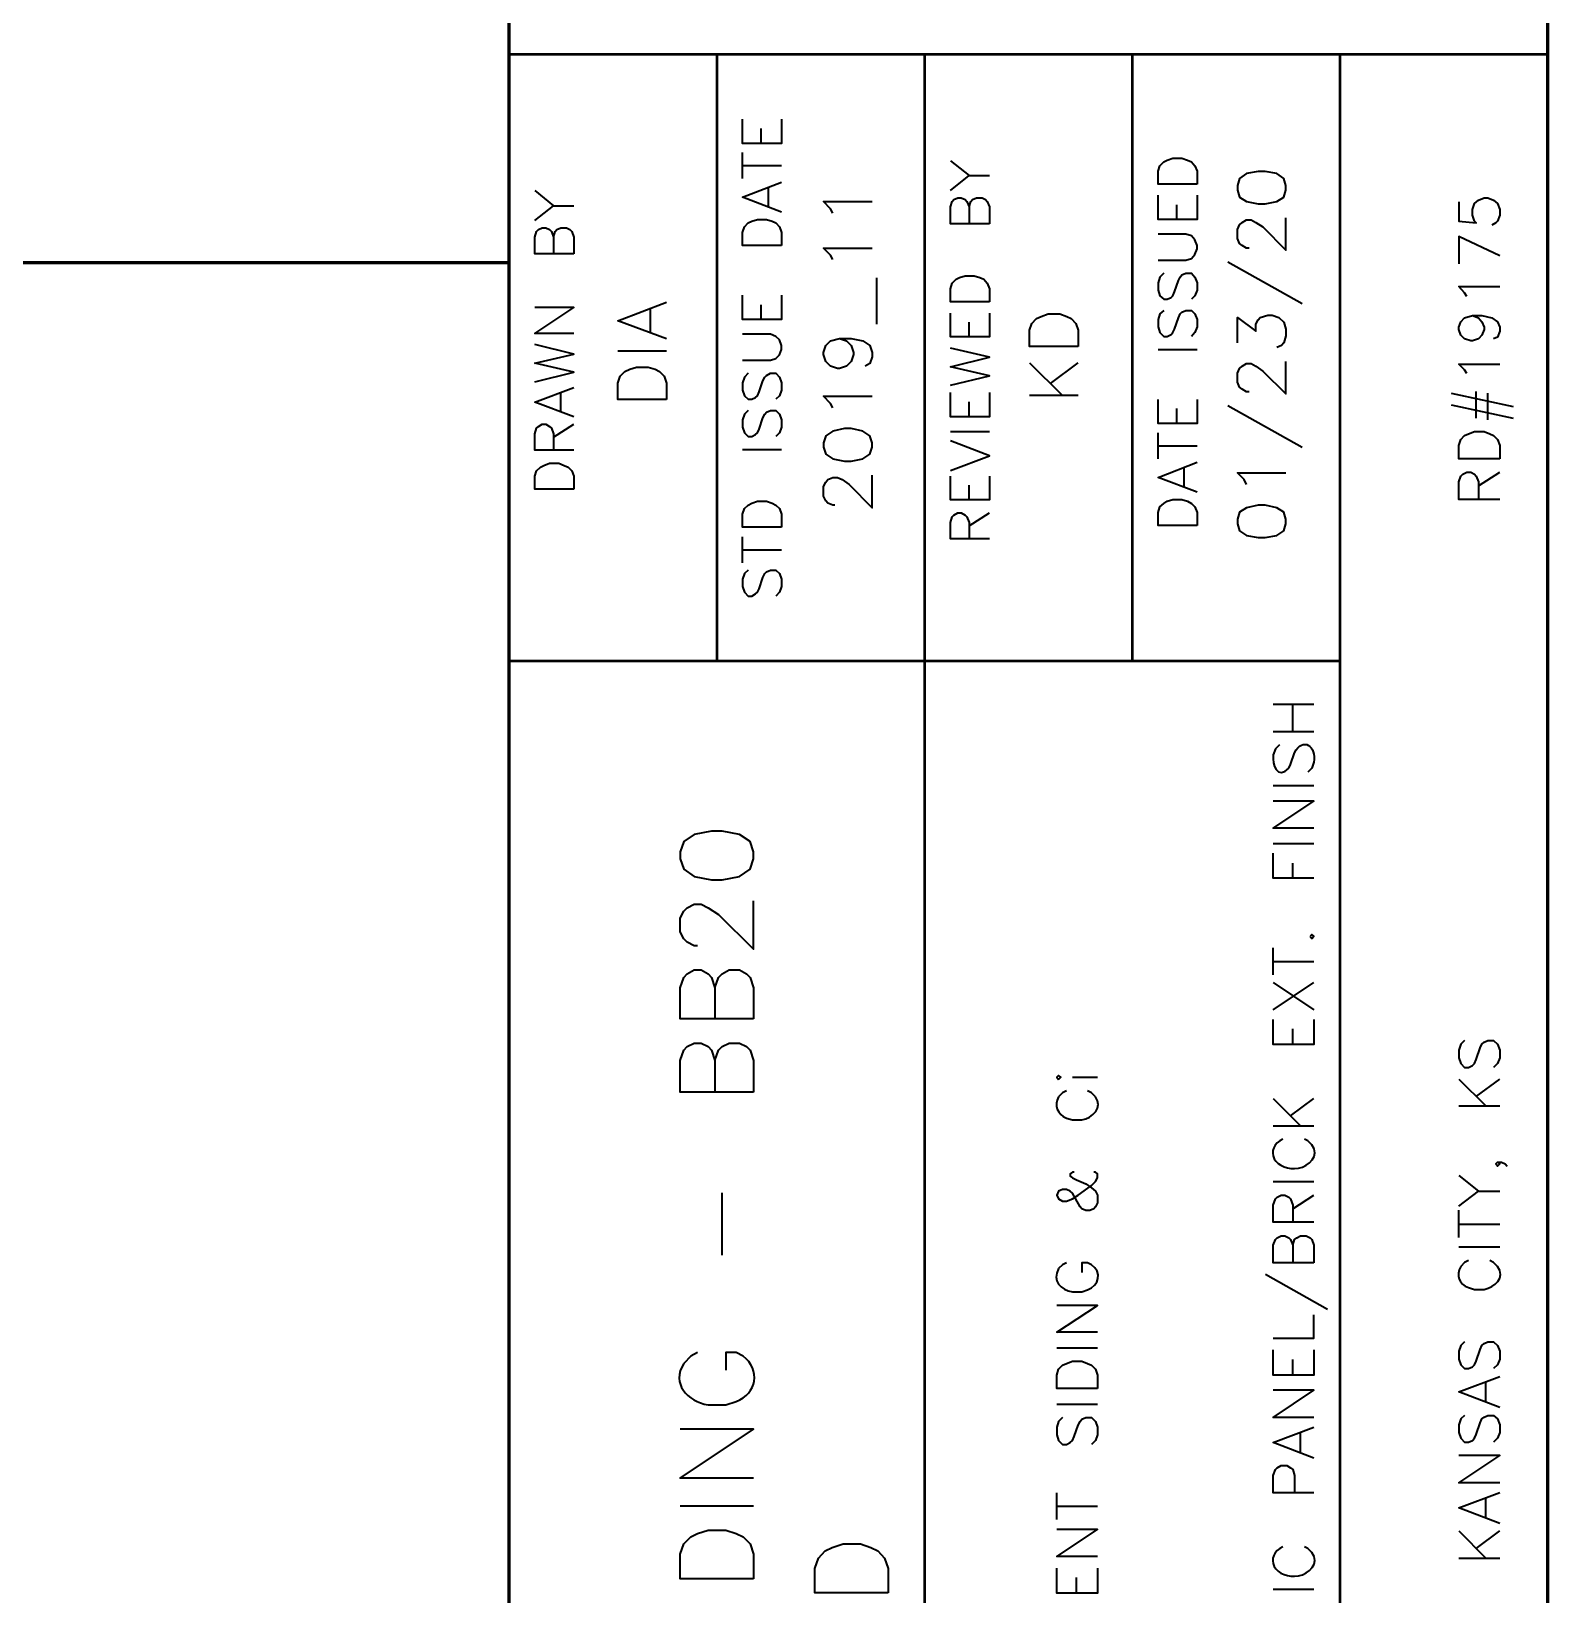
# Model space of a CAD drawing. Header units: inches. Extents: x 5 to 516, y -193 to 129.
# Drawn here: x 279.1 to 290.78, y -109.33 to -97.29 of the extents above; entities that cross this region are included whole.
import ezdxf

# ---------------------------------------------------------------- set-up
doc = ezdxf.new("R2010")
doc.units = ezdxf.units.IN
doc.header["$MEASUREMENT"] = 0
doc.layers.add('PDF3_Geometry', color=7, linetype='Continuous')

msp = doc.modelspace()

# ---------------------------------------------------------------- linework, layer by layer
at = {"layer": 'PDF3_Geometry', "lineweight": 60}
for points in [[(290.7799874, -122.9609644), (290.7799874, -32.9700706), (155.7886422, -32.9700706), (155.7886422, -122.9609644)], [(282.7805003, -32.9700706), (282.7805003, -122.9609644)], [(282.7805003, -99.0724983), (233.3803336, -99.0724983)]]:
    msp.add_lwpolyline(points, dxfattribs=at)
at = {"layer": 'PDF3_Geometry', "lineweight": 50}
for points in [[(282.7805003, -97.4659356), (290.7799874, -97.4659356)], [(284.3803978, -97.4659356), (284.3803978, -102.1389694)], [(285.9802946, -97.4659356), (285.9802946, -118.9612242)], [(287.5801922, -97.4659356), (287.5801922, -102.1389694)], [(289.1800898, -97.4659356), (289.1800898, -102.1389694)], [(282.7805003, -102.138969), (289.1800898, -102.138969), (289.1800898, -118.9612242)]]:
    msp.add_lwpolyline(points, dxfattribs=at)
at = {"layer": 'PDF3_Geometry', "lineweight": 35}
for points in [[(284.8803658, -97.9659027), (284.8803658, -98.1525574), (284.580385, -98.1525574), (284.580385, -97.9659027)], [(284.7237088, -98.1525574), (284.7237088, -98.0392313)], [(284.5803845, -98.422541), (284.5803845, -98.2225538)], [(284.5803845, -98.3225464), (284.8803653, -98.3225464)], [(286.1802821, -98.2858835), (286.3236063, -98.3992096)], [(284.8803658, -98.6825256), (284.580385, -98.5658664), (284.8803658, -98.4525403)], [(286.1802821, -98.5158696), (286.3236063, -98.3992104), (286.4802629, -98.3992104)], [(282.9804869, -98.5158696), (283.1238111, -98.6325288)], [(284.780372, -98.6391934), (284.780372, -98.4958692)], [(285.273674, -98.6891915), (285.2570084, -98.6558603), (285.2036785, -98.5991973), (285.5769879, -98.5991973)], [(286.4802625, -98.7725195), (286.1802818, -98.7725195), (286.1802818, -98.6425279), (286.1936143, -98.5991973), (286.2069467, -98.5858648), (286.2369448, -98.5725324), (286.2636098, -98.5725324), (286.2936078, -98.5858648), (286.3069403, -98.5991973), (286.3236059, -98.6425279), (286.3236059, -98.7725195)], [(286.3236064, -98.6425264), (286.3369388, -98.5991958), (286.3502713, -98.5858633), (286.3802694, -98.5725309), (286.4235999, -98.5725309), (286.4502649, -98.5858633), (286.4635974, -98.5991958), (286.480263, -98.6425264), (286.480263, -98.772518)], [(288.0801601, -98.5525316), (288.0801601, -98.7391863), (287.7801794, -98.7391863), (287.7801794, -98.5525316)], [(290.0966977, -98.6025306), (290.0966977, -98.752521), (290.2300225, -98.7658534), (290.21669, -98.752521), (290.2000244, -98.7058573), (290.2000244, -98.6625267), (290.21669, -98.615863), (290.2466881, -98.5891981), (290.2900186, -98.5725325), (290.3200167, -98.5725325), (290.3633473, -98.5891981), (290.3933453, -98.615863), (290.4100109, -98.6625267), (290.4100109, -98.7058573), (290.3933453, -98.752521), (290.3800129, -98.7658534), (290.3500148, -98.782519)], [(282.9804869, -98.745854), (283.1238111, -98.6325279), (283.2804677, -98.6325279)], [(287.923504, -98.7391863), (287.923504, -98.6258602)], [(288.4801343, -98.9591734), (288.4601356, -98.9591734), (288.4268044, -98.9391747), (288.4068057, -98.9225091), (288.3901401, -98.8858448), (288.3901401, -98.8158493), (288.4068057, -98.779185), (288.4268044, -98.7625194), (288.4601356, -98.7425206), (288.4967999, -98.7425206), (288.5334642, -98.7625194), (288.5867941, -98.7958506), (288.7634495, -98.975839), (288.7634495, -98.725855)], [(283.2804682, -99.0025039), (282.9804874, -99.0025039), (282.9804874, -98.8758454), (282.9938199, -98.8325148), (283.0071524, -98.8158492), (283.0371505, -98.8025167), (283.0638154, -98.8025167), (283.0938135, -98.8158492), (283.107146, -98.8325148), (283.1238116, -98.8758454), (283.1238116, -99.0025039)], [(283.1238112, -98.8758454), (283.1371436, -98.8325149), (283.1504761, -98.8158493), (283.1804742, -98.8025168), (283.2238048, -98.8025168), (283.2504697, -98.8158493), (283.2638022, -98.8325149), (283.2804678, -98.8758454), (283.2804678, -99.002504)], [(287.7801797, -99.0525004), (287.9934994, -99.0525004), (288.0368299, -99.0391679), (288.0634949, -99.0091698), (288.0801605, -98.9658393), (288.0801605, -98.9391743), (288.0634949, -98.8958437), (288.0368299, -98.8658457), (287.9934994, -98.8525132), (287.7801797, -98.8525132)], [(285.273674, -99.0458344), (285.2570084, -99.0125032), (285.2036785, -98.9591733), (285.5769879, -98.9591733)], [(290.4100109, -99.0191705), (290.0966976, -98.8691801), (290.0966976, -99.0791667)], [(288.3168122, -99.0658323), (288.8901087, -99.3858118)], [(285.6136519, -99.5458023), (285.6136519, -99.1891585)], [(287.8235102, -99.1524933), (287.7935121, -99.1824914), (287.7801796, -99.2258219), (287.7801796, -99.2824849), (287.7935121, -99.3258155), (287.8235102, -99.3524805), (287.8501751, -99.3524805), (287.8801732, -99.339148), (287.8935057, -99.3258155), (287.9068382, -99.2958174), (287.9368363, -99.2091563), (287.9501687, -99.1824914), (287.9635012, -99.1658258), (287.9934993, -99.1524933), (288.0368298, -99.1524933), (288.0634948, -99.1824914), (288.0801604, -99.2258219), (288.0801604, -99.2824849), (288.0634948, -99.3258155), (288.0368298, -99.3524805)], [(284.8803658, -99.3224831), (284.8803658, -99.5091378), (284.580385, -99.5091378), (284.580385, -99.3224831)], [(290.1566939, -99.3324829), (290.1400283, -99.3024848), (290.0966978, -99.2558211), (290.410011, -99.2558211)], [(283.2804682, -99.6157984), (282.9804874, -99.6157984), (283.2804682, -99.4158112), (282.9804874, -99.4158112)], [(283.9937556, -99.6591289), (283.6204462, -99.5191379), (283.9937556, -99.3758137)], [(283.8704301, -99.6057994), (283.8704301, -99.4291441)], [(284.7237088, -99.5091378), (284.7237088, -99.3958118)], [(287.8235102, -99.4391435), (287.7935121, -99.4658084), (287.7801796, -99.509139), (287.7801796, -99.565802), (287.7935121, -99.6091326), (287.8235102, -99.6391306), (287.8501751, -99.6391306), (287.8801732, -99.6257982), (287.8935057, -99.6091326), (287.9068382, -99.5824676), (287.9368363, -99.4958065), (287.9501687, -99.4658084), (287.9635012, -99.4524759), (287.9934993, -99.4391435), (288.0368298, -99.4391435), (288.0634948, -99.4658084), (288.0801604, -99.509139), (288.0801604, -99.565802), (288.0634948, -99.6091326), (288.0368298, -99.6391306)], [(286.4802625, -99.4591407), (286.4802625, -99.6424623), (286.1802818, -99.6424623), (286.1802818, -99.4591407)], [(286.3236064, -99.6424623), (286.3236064, -99.5291362)], [(288.3901404, -99.6891274), (288.3901404, -99.4924734), (288.5334645, -99.5991332), (288.5334645, -99.5458033), (288.5501301, -99.5124721), (288.5667957, -99.4924734), (288.6234587, -99.4758078), (288.6567899, -99.4758078), (288.7101198, -99.4924734), (288.7467842, -99.5291377), (288.7634498, -99.5824676), (288.7634498, -99.6357975), (288.7467842, -99.6891274), (288.7301186, -99.7091262), (288.6934542, -99.7257918)], [(290.2000244, -99.4791393), (290.2466881, -99.4958049), (290.2733531, -99.5258029), (290.2900187, -99.5691335), (290.2900187, -99.5857991), (290.2733531, -99.6291297), (290.2466881, -99.6591277), (290.2000244, -99.6724602), (290.1866919, -99.6724602), (290.1400283, -99.6591277), (290.1100302, -99.6291297), (290.0966977, -99.5857991), (290.0966977, -99.5691335), (290.1100302, -99.5258029), (290.1400283, -99.4958049), (290.2000244, -99.4791393), (290.2733531, -99.4791393), (290.3500148, -99.4958049), (290.3933454, -99.5258029), (290.410011, -99.5691335), (290.410011, -99.5991316), (290.3933454, -99.6457953), (290.3633473, -99.6591277)], [(284.5803845, -99.8224502), (284.7937042, -99.8224502), (284.8370347, -99.8091177), (284.8636997, -99.7824528), (284.8803653, -99.7391222), (284.8803653, -99.7091241), (284.8636997, -99.6657936), (284.8370347, -99.6391286), (284.7937042, -99.622463), (284.5803845, -99.622463)], [(285.3270035, -99.6557942), (285.3803334, -99.6724598), (285.4169977, -99.7091241), (285.4336633, -99.762454), (285.4336633, -99.7791196), (285.4169977, -99.8324495), (285.3803334, -99.8691139), (285.3270035, -99.8857795), (285.3103379, -99.8857795), (285.2570079, -99.8691139), (285.2203436, -99.8324495), (285.203678, -99.7791196), (285.203678, -99.762454), (285.2203436, -99.7091241), (285.2570079, -99.6724598), (285.3270035, -99.6557942), (285.4169977, -99.6557942), (285.5069919, -99.6724598), (285.5603218, -99.7091241), (285.5769874, -99.762454), (285.5769874, -99.7957852), (285.5603218, -99.8491151), (285.5236575, -99.8691139)], [(282.9804869, -99.9891062), (283.2804677, -99.9157775), (282.9804869, -99.845782), (283.2804677, -99.7757865), (282.9804869, -99.7024579)], [(283.6204461, -99.7491228), (283.9937555, -99.7491228)], [(286.1802821, -100.0157734), (286.4802629, -99.9424448), (286.1802821, -99.8724493), (286.4802629, -99.7991207), (286.1802821, -99.7291251)], [(287.7801797, -99.7391222), (288.0801605, -99.7391222)], [(284.623715, -99.9224448), (284.5937169, -99.9524429), (284.5803844, -99.9957734), (284.5803844, -100.0524365), (284.5937169, -100.095767), (284.623715, -100.122432), (284.65038, -100.122432), (284.680378, -100.1090995), (284.6937105, -100.095767), (284.707043, -100.0657689), (284.7370411, -99.9824409), (284.7503736, -99.9524429), (284.763706, -99.9391104), (284.7937041, -99.9224448), (284.8370347, -99.9224448), (284.8636996, -99.9524429), (284.8803652, -99.9957734), (284.8803652, -100.0524365), (284.8636996, -100.095767), (284.8370347, -100.122432)], [(286.7902428, -99.8424498), (287.0402267, -100.0924338)], [(286.9502328, -100.0024398), (287.1635524, -99.8424501)], [(288.4801343, -100.0657682), (288.4601356, -100.0657682), (288.4268044, -100.0457695), (288.4068057, -100.0291039), (288.3901401, -99.9924396), (288.3901401, -99.922444), (288.4068057, -99.8857797), (288.4268044, -99.8691141), (288.4601356, -99.8491154), (288.4967999, -99.8491154), (288.5334642, -99.8691141), (288.5867941, -99.9057784), (288.7634495, -100.0824338), (288.7634495, -99.8324498)], [(290.1566939, -99.9257778), (290.1400283, -99.8957797), (290.0966978, -99.8524491), (290.410011, -99.8524491)], [(283.2804682, -100.2590897), (282.9804874, -100.1457637), (283.2804682, -100.0324376)], [(283.1804744, -100.2157593), (283.1804744, -100.0757682)], [(285.273674, -100.1890954), (285.2570084, -100.1557642), (285.2036785, -100.0991012), (285.5769879, -100.0991012)], [(286.4802625, -100.072435), (286.4802625, -100.2590897), (286.1802818, -100.2590897), (286.1802818, -100.072435)], [(286.3236064, -100.2590897), (286.3236064, -100.1424306)], [(286.7902428, -100.0924338), (287.1635522, -100.0924338)], [(288.0801601, -100.1257646), (288.0801601, -100.3090862), (287.7801794, -100.3090862), (287.7801794, -100.1257646)], [(288.3168122, -100.1724288), (288.8901087, -100.4924082)], [(290.0367014, -100.0757688), (290.5133375, -100.1790955)], [(290.0367014, -100.1657628), (290.5133375, -100.2690895)], [(290.2300221, -100.2690904), (290.2300221, -100.062437)], [(290.3200169, -100.2824223), (290.3200169, -100.0757689)], [(284.623715, -100.2090933), (284.5937169, -100.2390914), (284.5803844, -100.2824219), (284.5803844, -100.339085), (284.5937169, -100.3824155), (284.623715, -100.4090805), (284.65038, -100.4090805), (284.680378, -100.395748), (284.6937105, -100.3824155), (284.707043, -100.3524174), (284.7370411, -100.2657563), (284.7503736, -100.2390914), (284.763706, -100.2224258), (284.7937041, -100.2090933), (284.8370347, -100.2090933), (284.8636996, -100.2390914), (284.8803652, -100.2824219), (284.8803652, -100.339085), (284.8636996, -100.3824155), (284.8370347, -100.4090805)], [(287.923504, -100.3090862), (287.923504, -100.1957601)], [(283.2804682, -100.5157414), (282.9804874, -100.5157414), (282.9804874, -100.3890828), (282.9938199, -100.3457523), (283.0071524, -100.3324198), (283.0371505, -100.3157542), (283.0638154, -100.3157542), (283.0938135, -100.3324198), (283.107146, -100.3457523), (283.1238116, -100.3890828), (283.1238116, -100.5157414)], [(283.1238112, -100.4157468), (283.2804678, -100.3157532)], [(286.1802821, -100.3724163), (286.4802629, -100.3724163)], [(287.7801797, -100.5824028), (287.7801797, -100.3824156)], [(284.5803845, -100.5090737), (284.8803653, -100.5090737)], [(286.1802821, -100.6723967), (286.4802629, -100.5590706), (286.1802821, -100.4424115)], [(287.7801797, -100.4824081), (288.0801605, -100.4824081)], [(288.0801601, -100.8390527), (287.7801794, -100.7257266), (288.0801601, -100.6090674)], [(287.9801664, -100.7957222), (287.9801664, -100.6523981)], [(285.2903389, -100.9390473), (285.2736733, -100.9390473), (285.237009, -100.9223817), (285.2203434, -100.9057161), (285.2036778, -100.8690518), (285.2036778, -100.7957232), (285.2203434, -100.762392), (285.237009, -100.7423932), (285.2736733, -100.7257276), (285.3103376, -100.7257276), (285.347002, -100.7423932), (285.4003319, -100.7790576), (285.5769872, -100.959046), (285.5769872, -100.709062)], [(286.4802625, -100.7157265), (286.4802625, -100.8990481), (286.1802818, -100.8990481), (286.1802818, -100.7157265)], [(288.4601356, -100.7790573), (288.44347, -100.742393), (288.3901401, -100.6890631), (288.7634495, -100.6890631)], [(290.4100109, -100.8957151), (290.0966976, -100.8957151), (290.0966976, -100.7590572), (290.1100301, -100.7157267), (290.1266957, -100.6990611), (290.1566938, -100.6857286), (290.1866919, -100.6857286), (290.21669, -100.6990611), (290.2300224, -100.7157267), (290.246688, -100.7590572), (290.246688, -100.8957151)], [(290.2466879, -100.7890562), (290.4100108, -100.6857295)], [(286.3236064, -100.8990481), (286.3236064, -100.785722)], [(286.4802625, -101.1990302), (286.1802818, -101.1990302), (286.1802818, -101.0723717), (286.1936143, -101.0290411), (286.2069467, -101.0157086), (286.2369448, -100.999043), (286.2636098, -100.999043), (286.2936078, -101.0157086), (286.3069403, -101.0290411), (286.3236059, -101.0723717), (286.3236059, -101.1990302)], [(286.3236064, -101.0990373), (286.480263, -100.9990437)], [(284.5803845, -101.3823511), (284.5803845, -101.1823639)], [(284.5803845, -101.2823582), (284.8803653, -101.2823582)], [(284.623715, -101.4390152), (284.5937169, -101.4656802), (284.5803844, -101.5090108), (284.5803844, -101.5656738), (284.5937169, -101.6090043), (284.623715, -101.6390024), (284.65038, -101.6390024), (284.680378, -101.6223368), (284.6937105, -101.6090043), (284.707043, -101.5823394), (284.7370411, -101.4956783), (284.7503736, -101.4656802), (284.763706, -101.4523477), (284.7937041, -101.4390152), (284.8370347, -101.4390152), (284.8636996, -101.4656802), (284.8803652, -101.5090108), (284.8803652, -101.5656738), (284.8636996, -101.6090043), (284.8370347, -101.6390024)], [(288.6667891, -102.472281), (288.9801023, -102.472281)], [(288.8167801, -102.6822691), (288.8167801, -102.4722826)], [(288.6667891, -102.6822691), (288.9801023, -102.6822691)], [(288.7134534, -102.785595), (288.6834553, -102.8155931), (288.6667897, -102.8622568)], [(288.786782, -102.9655835), (288.8001145, -102.9355854), (288.8301126, -102.8455912)], [(288.9801029, -102.9189198), (288.9634373, -102.9655835), (288.9334393, -102.9955816)], [(288.6667891, -103.0989091), (288.9801023, -103.0989091)], [(288.9801023, -103.4255534), (288.666789, -103.4255534), (288.9801023, -103.2189), (288.666789, -103.2189)], [(288.6667891, -103.5455459), (288.9801023, -103.5455459)], [(288.9801023, -103.8121948), (288.666789, -103.8121948), (288.666789, -103.6188739)], [(288.8167801, -103.8121948), (288.8167801, -103.6955356)], [(284.2337406, -104.3321623), (284.2070757, -104.3321623), (284.1537457, -104.3054974), (284.1270808, -104.2788324), (284.1004158, -104.2255025), (284.1004158, -104.1188427), (284.1270808, -104.0655128), (284.1537457, -104.0388478), (284.2070757, -104.0121829), (284.2604056, -104.0121829), (284.3137355, -104.0388478), (284.3937304, -104.0921777), (284.6637131, -104.3588273), (284.6637131, -103.9855179)], [(288.6667891, -104.5554807), (288.6667891, -104.3488273)], [(288.6667891, -104.4521549), (288.9801023, -104.4521549)], [(284.6637125, -104.8954587), (284.1004153, -104.8954587), (284.1004153, -104.6554741), (284.1270802, -104.5754792), (284.1537452, -104.5488142), (284.2070751, -104.5188162), (284.260405, -104.5188162), (284.3137349, -104.5488142), (284.3403999, -104.5754792), (284.3670649, -104.6554741), (284.3670649, -104.8954587)], [(284.3670651, -104.6554737), (284.39373, -104.5754788), (284.4237281, -104.5488138), (284.477058, -104.5188158), (284.5570529, -104.5188158), (284.6103828, -104.5488138), (284.6370478, -104.5754788), (284.6637127, -104.6554737), (284.6637127, -104.8954583)], [(288.6667891, -104.8254643), (288.9801023, -104.6154778)], [(288.6667891, -104.6154778), (288.9801023, -104.8254644)], [(288.9801023, -104.8987923), (288.9801023, -105.0921132), (288.666789, -105.0921132), (288.666789, -104.8987923)], [(288.8167801, -105.0921132), (288.8167801, -104.9721209)], [(284.6637125, -105.4587567), (284.1004153, -105.4587567), (284.1004153, -105.215439), (284.1270802, -105.1354441), (284.1537452, -105.1087791), (284.2070751, -105.0821142), (284.260405, -105.0821142), (284.3137349, -105.1087791), (284.3403999, -105.1354441), (284.3670649, -105.215439), (284.3670649, -105.4587567)], [(284.3670651, -105.2154387), (284.39373, -105.1354438), (284.4237281, -105.1087789), (284.477058, -105.0821139), (284.5570529, -105.0821139), (284.6103828, -105.1087789), (284.6370478, -105.1354438), (284.6637127, -105.2154387), (284.6637127, -105.4587564)], [(290.1400282, -105.0621147), (290.1100301, -105.0887796), (290.0966976, -105.1354433), (290.0966976, -105.1954394), (290.1100301, -105.23877), (290.1400282, -105.2687681), (290.1700262, -105.2687681), (290.2000243, -105.2554356), (290.2166899, -105.23877), (290.2300224, -105.2087719), (290.2600205, -105.1187777), (290.273353, -105.0887796), (290.2900186, -105.0754471), (290.3200166, -105.0621147), (290.3633472, -105.0621147), (290.3933453, -105.0887796), (290.4100109, -105.1354433), (290.4100109, -105.1954394), (290.3933453, -105.23877), (290.3633472, -105.2687681)], [(287.1202217, -105.3454319), (287.3135427, -105.3454319)], [(287.0735583, -105.4487578), (287.0435602, -105.4654234), (287.0135621, -105.4954214)], [(287.2968773, -105.4954214), (287.2668792, -105.4654234), (287.2368811, -105.4487578)], [(290.0966977, -105.3587638), (290.3033511, -105.5654172)], [(290.2300221, -105.4920882), (290.4100106, -105.3587635)], [(288.6667891, -105.5087532), (288.8767756, -105.7187397)], [(288.8001143, -105.6420776), (288.9801028, -105.5087528)], [(290.0966977, -105.5654156), (290.4100109, -105.5654156)], [(287.0735583, -105.6587443), (287.1202219, -105.6720768), (287.1935506, -105.6720768)], [(288.6667891, -105.7187396), (288.9801023, -105.7187396)], [(288.9634371, -105.8653961), (288.933439, -105.835398), (288.9067741, -105.8220655)], [(287.1335545, -106.0753842), (287.1202221, -106.0753842), (287.1035565, -106.0887167), (287.1035565, -106.1053823), (287.1202221, -106.1187147), (287.1502201, -106.1353803), (287.2235488, -106.1653784), (287.2668793, -106.1953765), (287.2968774, -106.2220414), (287.313543, -106.2520395), (287.313543, -106.3120357), (287.2968774, -106.3420338), (287.2835449, -106.3586993), (287.2535468, -106.3720318), (287.2235488, -106.3720318), (287.1935507, -106.3586993), (287.1802182, -106.3420338), (287.1202221, -106.238707), (287.1035565, -106.2220414), (287.0735584, -106.208709), (287.0435603, -106.208709), (287.0135622, -106.2220414), (287.0002297, -106.2520395), (287.0135622, -106.2820376), (287.0435603, -106.2987032), (287.0735584, -106.2987032), (287.1202221, -106.2820376), (287.1635526, -106.2520395), (287.2668793, -106.1787109), (287.2968774, -106.1487128), (287.313543, -106.1187147), (287.313543, -106.0887167), (287.2968774, -106.0753842), (287.2835449, -106.0753842)], [(290.3933451, -105.9987222), (290.4100107, -106.0120546), (290.3933451, -106.0287202), (290.3800126, -106.0120546), (290.3933451, -105.9987222), (290.4233432, -105.9987222), (290.4533413, -106.0120546), (290.4666738, -106.0287202)], [(288.6667891, -106.1487115), (288.9801023, -106.1487115)], [(290.0966977, -106.1020497), (290.2466881, -106.2220421)], [(284.4237283, -106.7153425), (284.4237283, -106.2353733)], [(288.9801023, -106.4620256), (288.666789, -106.4620256), (288.666789, -106.3287008), (288.6834546, -106.2820371), (288.6967871, -106.2687046), (288.7267852, -106.252039), (288.7567832, -106.252039), (288.7867813, -106.2687046), (288.8001138, -106.2820371), (288.8167794, -106.3287008), (288.8167794, -106.4620256)], [(288.8167801, -106.3586997), (288.980103, -106.2520399)], [(290.0966977, -106.3387001), (290.2466881, -106.2220409), (290.4100109, -106.2220409)], [(290.0966977, -106.5786851), (290.0966977, -106.3686986)], [(290.0966977, -106.4753575), (290.4100109, -106.4753575)], [(288.9801023, -106.7753396), (288.666789, -106.7753396), (288.666789, -106.6386817), (288.6834546, -106.5953512), (288.6967871, -106.5820187), (288.7267852, -106.5653531), (288.7567832, -106.5653531), (288.7867813, -106.5820187), (288.8001138, -106.5953512), (288.8167794, -106.6386817), (288.8167794, -106.7753396)], [(288.8167801, -106.6386805), (288.8301126, -106.59535), (288.8467782, -106.5820175), (288.8767763, -106.5653519), (288.9201068, -106.5653519), (288.9501049, -106.5820175), (288.9634374, -106.59535), (288.980103, -106.6386805), (288.980103, -106.7753384)], [(290.0966977, -106.6520125), (290.4100109, -106.6520125)], [(287.0735583, -106.7753396), (287.0435602, -106.7886721), (287.0135621, -106.8186702)], [(287.2668792, -106.7886721), (287.2368811, -106.7753396), (287.1935506, -106.7753396), (287.1935506, -106.8486683)], [(290.1700267, -106.75534), (290.1400286, -106.7720056), (290.1100306, -106.8020037)], [(290.3933457, -106.8020037), (290.3633477, -106.7720056), (290.3333496, -106.75534)], [(288.6067936, -106.8620006), (289.0834298, -107.1319833)], [(287.1202219, -106.9986587), (287.1935506, -106.9986587), (287.2368811, -106.9819931)], [(290.1700267, -106.9653266), (290.2166904, -106.9786591), (290.290019, -106.9786591)], [(287.3135424, -107.3086374), (287.0002292, -107.3086374), (287.3135424, -107.101984), (287.0002292, -107.101984)], [(288.6667891, -107.3553026), (288.9801023, -107.3553026), (288.9801023, -107.1753141)], [(290.1400282, -107.3819665), (290.1100301, -107.4119645), (290.0966976, -107.4552951), (290.0966976, -107.5152913), (290.1100301, -107.5586218), (290.1400282, -107.5886199), (290.1700262, -107.5886199), (290.2000243, -107.5752874), (290.2166899, -107.5586218), (290.2300224, -107.5319568), (290.2600205, -107.4419626), (290.273353, -107.4119645), (290.2900186, -107.3952989), (290.3200166, -107.3819665), (290.3633472, -107.3819665), (290.3933453, -107.4119645), (290.4100109, -107.4552951), (290.4100109, -107.5152913), (290.3933453, -107.5586218), (290.3633472, -107.5886199)], [(284.2337406, -107.4652945), (284.1804107, -107.4919594), (284.1270808, -107.5486224)], [(284.5837182, -107.4919594), (284.5303883, -107.4652945), (284.4503934, -107.4652945), (284.4503934, -107.6019524)], [(287.0002292, -107.4286316), (287.3135425, -107.4286316)], [(288.9801023, -107.4452955), (288.9801023, -107.6386164), (288.666789, -107.6386164), (288.666789, -107.4452955)], [(288.8167801, -107.6386164), (288.8167801, -107.5186241)], [(288.9801023, -107.9652624), (288.666789, -107.9652624), (288.9801023, -107.7552759), (288.666789, -107.7552759)], [(290.4100109, -107.8886004), (290.0966976, -107.7686081), (290.4100109, -107.6486158)], [(290.3033512, -107.8419369), (290.3033512, -107.6952796)], [(284.3137355, -107.8686019), (284.4503934, -107.8686019), (284.5303883, -107.841937)], [(287.0002292, -107.8619365), (287.3135425, -107.8619365)], [(287.0435597, -107.9652624), (287.0135616, -107.9952605), (287.0002292, -108.038591), (287.0002292, -108.0985872), (287.0135616, -108.1419177), (287.0435597, -108.1719158), (287.0735578, -108.1719158), (287.1035559, -108.1585833), (287.1202215, -108.1419177), (287.133554, -108.1119197), (287.163552, -108.0252586), (287.1802176, -107.9952605), (287.1935501, -107.9785949), (287.2235482, -107.9652624), (287.2668787, -107.9652624), (287.2968768, -107.9952605), (287.3135424, -108.038591), (287.3135424, -108.0985872), (287.2968768, -108.1419177), (287.2668787, -108.1719158)], [(290.1400282, -107.9485975), (290.1100301, -107.9752624), (290.0966976, -108.0219261), (290.0966976, -108.0819223), (290.1100301, -108.1252528), (290.1400282, -108.1552509), (290.1700262, -108.1552509), (290.2000243, -108.1419184), (290.2166899, -108.1252528), (290.2300224, -108.0952547), (290.2600205, -108.0052605), (290.273353, -107.9752624), (290.2900186, -107.96193), (290.3200166, -107.9485975), (290.3633472, -107.9485975), (290.3933453, -107.9752624), (290.4100109, -108.0219261), (290.4100109, -108.0819223), (290.3933453, -108.1252528), (290.3633472, -108.1552509)], [(284.6637125, -108.4319005), (284.1004153, -108.4319005), (284.6637125, -108.055258), (284.1004153, -108.055258)], [(288.9801023, -108.2785765), (288.666789, -108.1585842), (288.9801023, -108.0385918)], [(288.8767755, -108.2319113), (288.8767755, -108.0819209)], [(288.9801023, -108.5452254), (288.666789, -108.5452254), (288.666789, -108.4119006), (288.6834546, -108.3652369), (288.6967871, -108.3519044), (288.7267852, -108.3352388), (288.7701157, -108.3352388), (288.8001138, -108.3519044), (288.8167794, -108.3652369), (288.8301119, -108.4119006), (288.8301119, -108.5452254)], [(290.4100109, -108.4685633), (290.0966976, -108.4685633), (290.4100109, -108.2585768), (290.0966976, -108.2585768)], [(287.0002292, -108.7518788), (287.0002292, -108.5452254)], [(290.4100109, -108.7818774), (290.0966976, -108.6618851), (290.4100109, -108.5418928)], [(290.3033512, -108.7352122), (290.3033512, -108.588555)], [(284.1004153, -108.6452183), (284.6637125, -108.6452183)], [(287.0002292, -108.6485512), (287.3135425, -108.6485512)], [(287.3135424, -109.0351943), (287.0002292, -109.0351943), (287.3135424, -108.8285409), (287.0002292, -108.8285409)], [(290.0966977, -108.8385398), (290.3033511, -109.0485264)], [(290.2300221, -108.9751972), (290.4100106, -108.8385393)], [(288.9634371, -109.0051959), (288.933439, -108.9751978), (288.9067741, -108.9618653)], [(290.0966977, -109.0485263), (290.4100109, -109.0485263)], [(287.3135424, -109.1251872), (287.3135424, -109.3185082), (287.0002292, -109.3185082), (287.0002292, -109.1251872)], [(287.1502203, -109.3185082), (287.1502203, -109.1985159)], [(288.6667891, -109.2885113), (288.9801023, -109.2885113)]]:
    msp.add_lwpolyline(points, dxfattribs=at)
for points in [[(288.0801601, -98.4658714), (287.7801794, -98.4658714), (287.7801794, -98.3658779), (287.7935118, -98.3258804), (287.8235099, -98.2958823), (287.8501749, -98.2825499), (287.8935054, -98.2658843), (287.9635009, -98.2658843), (288.0068315, -98.2825499), (288.0368296, -98.2958823), (288.0634945, -98.3258804), (288.0801601, -98.3658779)], [(288.3901404, -98.5125366), (288.406806, -98.5658665), (288.4601359, -98.5991977), (288.5501301, -98.6191964), (288.60346, -98.6191964), (288.6934542, -98.5991977), (288.7467842, -98.5658665), (288.7634498, -98.5125366), (288.7634498, -98.4758723), (288.7467842, -98.4225424), (288.6934542, -98.3858781), (288.60346, -98.3692125), (288.5501301, -98.3692125), (288.4601359, -98.3858781), (288.406806, -98.4225424), (288.3901404, -98.4758723)], [(284.8803658, -98.9391755), (284.580385, -98.9391755), (284.580385, -98.8391819), (284.5937175, -98.7958514), (284.6237156, -98.7658533), (284.6503805, -98.7525208), (284.6937111, -98.7391883), (284.7637066, -98.7391883), (284.8070372, -98.7525208), (284.8370352, -98.7658533), (284.8637002, -98.7958514), (284.8803658, -98.8391819)], [(286.4802625, -99.3724804), (286.1802818, -99.3724804), (286.1802818, -99.2724868), (286.1936143, -99.2291562), (286.2236123, -99.1991582), (286.2502773, -99.1858257), (286.2936078, -99.1724932), (286.3636034, -99.1724932), (286.4069339, -99.1858257), (286.436932, -99.1991582), (286.4635969, -99.2291562), (286.4802625, -99.2724868)], [(287.1635522, -99.7157913), (286.7902428, -99.7157913), (286.7902428, -99.5924659), (286.8069084, -99.539136), (286.8435727, -99.5024717), (286.8802371, -99.4858061), (286.933567, -99.4658073), (287.0235612, -99.4658073), (287.0768911, -99.4858061), (287.1102223, -99.5024717), (287.1468866, -99.539136), (287.1635522, -99.5924659)], [(283.9937556, -100.1257653), (283.6204462, -100.1257653), (283.6204462, -99.9991067), (283.6371118, -99.9457768), (283.6737761, -99.9091125), (283.7104404, -99.8924469), (283.7637703, -99.8757813), (283.8537646, -99.8757813), (283.9070945, -99.8924469), (283.9404257, -99.9091125), (283.97709, -99.9457768), (283.9937556, -99.9991067)], [(285.203678, -100.4924088), (285.2203436, -100.5457387), (285.2736735, -100.582403), (285.3636677, -100.5990686), (285.4169976, -100.5990686), (285.5069918, -100.582403), (285.5603218, -100.5457387), (285.5769874, -100.4924088), (285.5769874, -100.4590776), (285.5603218, -100.4057477), (285.5069918, -100.3690834), (285.4169976, -100.3490846), (285.3636677, -100.3490846), (285.2736735, -100.3690834), (285.2203436, -100.4057477), (285.203678, -100.4590776)], [(290.4100109, -100.5824028), (290.0966976, -100.5824028), (290.0966976, -100.479076), (290.1100301, -100.4324124), (290.1400282, -100.4024143), (290.1700263, -100.3890818), (290.21669, -100.3724162), (290.2900186, -100.3724162), (290.3333491, -100.3890818), (290.3633472, -100.4024143), (290.3933453, -100.4324124), (290.4100109, -100.479076)], [(283.2804682, -100.8157201), (282.9804874, -100.8157201), (282.9804874, -100.7157265), (282.9938199, -100.6757291), (283.023818, -100.645731), (283.0504829, -100.6323985), (283.0938135, -100.6157329), (283.163809, -100.6157329), (283.2071396, -100.6323985), (283.2371376, -100.645731), (283.2638026, -100.6757291), (283.2804682, -100.7157265)], [(288.0801601, -101.0957043), (287.7801794, -101.0957043), (287.7801794, -100.9957107), (287.7935118, -100.9523802), (287.8235099, -100.9257152), (287.8501749, -100.9090496), (287.8935054, -100.8957171), (287.9635009, -100.8957171), (288.0068315, -100.9090496), (288.0368296, -100.9257152), (288.0634945, -100.9523802), (288.0801601, -100.9957107)], [(284.8803658, -101.1090363), (284.580385, -101.1090363), (284.580385, -101.0090427), (284.5937175, -100.9657121), (284.6237156, -100.9390472), (284.6503805, -100.9223816), (284.6937111, -100.9090491), (284.7637066, -100.9090491), (284.8070372, -100.9223816), (284.8370352, -100.9390472), (284.8637002, -100.9657121), (284.8803658, -101.0090427)], [(288.3901404, -101.0823707), (288.406806, -101.1357006), (288.4601359, -101.1723649), (288.5501301, -101.1890305), (288.60346, -101.1890305), (288.6934542, -101.1723649), (288.7467842, -101.1357006), (288.7634498, -101.0823707), (288.7634498, -101.0457064), (288.7467842, -100.9923765), (288.6934542, -100.9590453), (288.60346, -100.9390466), (288.5501301, -100.9390466), (288.4601359, -100.9590453), (288.406806, -100.9923765), (288.3901404, -101.0457064)], [(284.1004153, -103.6622054), (284.1270803, -103.7422003), (284.2070752, -103.7988633), (284.3403999, -103.8255283), (284.4237279, -103.8255283), (284.5570527, -103.7988633), (284.6370476, -103.7422003), (284.6637125, -103.6622054), (284.6637125, -103.6088755), (284.6370476, -103.5288806), (284.5570527, -103.4755507), (284.4237279, -103.4488858), (284.3403999, -103.4488858), (284.2070752, -103.4755507), (284.1270803, -103.5288806), (284.1004153, -103.6088755)], [(288.9501046, -104.2588333), (288.963437, -104.2754989), (288.9801026, -104.2588333), (288.963437, -104.2455008)], [(287.013562, -105.3620968), (287.0302276, -105.3454312), (287.013562, -105.3320987), (287.0002295, -105.3454312)], [(287.3135424, -107.741944), (287.0002292, -107.741944), (287.0002292, -107.6386173), (287.0135617, -107.5919536), (287.0435598, -107.5619555), (287.0735578, -107.5486231), (287.1202215, -107.5319575), (287.1935501, -107.5319575), (287.2368807, -107.5486231), (287.2668788, -107.5619555), (287.2968768, -107.5919536), (287.3135424, -107.6386173)], [(284.6637125, -109.2085163), (284.1004153, -109.2085163), (284.1004153, -109.0185285), (284.1270802, -108.9385336), (284.1804102, -108.8852037), (284.2337401, -108.8585387), (284.3137349, -108.8318738), (284.4503929, -108.8318738), (284.5303877, -108.8585387), (284.5837176, -108.8852037), (284.6370476, -108.9385336), (284.6637125, -109.0185285)], [(285.7003129, -109.3151752), (285.1370157, -109.3151752), (285.1370157, -109.1285205), (285.1636807, -109.0485256), (285.2170106, -108.9918626), (285.2703405, -108.9651976), (285.3536685, -108.9385327), (285.4869933, -108.9385327), (285.5669881, -108.9651976), (285.620318, -108.9918626), (285.673648, -109.0485256), (285.7003129, -109.1285205)]]:
    msp.add_lwpolyline(points, close=True, dxfattribs=at)
for centre, major_axis, start_param, end_param in [((288.8229414, -105.9268181), (-0.1609325, 0.0020239), 5.2625132726, 8.0965615176), ((288.8229414, -109.0666179), (-0.1609308, 0.0020239), 5.2625132666, 8.0965615275)]:
    msp.add_ellipse(centre, major_axis=major_axis, ratio=0.755918517, start_param=start_param, end_param=end_param, dxfattribs=at)
for points in [[(288.8301126, -102.8455912), (288.8931085, -102.7197659), (289.0014349, -102.7958166), (288.9801029, -102.9189198)], [(288.6667897, -102.8622568), (288.6554571, -102.9369742), (288.6961767, -103.0541889), (288.786782, -102.9655835)], [(287.0135621, -105.4954214), (286.9740091, -105.5612505), (287.0052293, -105.6312461), (287.0735583, -105.6587443)], [(287.1935506, -105.6720768), (287.2742676, -105.6604109), (287.3592066, -105.5765829), (287.2968773, -105.4954214)], [(288.8601104, -106.0453845), (288.9443272, -106.0292745), (289.0257664, -105.9506128), (288.9634371, -105.8653961)], [(287.2368811, -106.9819931), (287.327042, -106.951495), (287.3487629, -106.846724), (287.2668792, -106.7886721)], [(290.1100306, -106.8020037), (290.0706998, -106.8714993), (290.0980869, -106.9360507), (290.1700267, -106.9653266)], [(290.290019, -106.9786591), (290.3726248, -106.96416), (290.4567306, -106.8887204), (290.3933457, -106.8020037)], [(287.0135621, -106.8186702), (286.9626765, -106.9169417), (287.0282278, -106.97816), (287.1202219, -106.9986587)], [(284.5303883, -107.841937), (284.6906558, -107.7824408), (284.7224315, -107.598397), (284.5837182, -107.4919594)], [(284.1270808, -107.5486224), (284.0266428, -107.706779), (284.1563567, -107.8394927), (284.3137355, -107.8686019)], [(288.8601104, -109.1851843), (288.9443272, -109.1690742), (289.0257664, -109.0904126), (288.9634371, -109.0051959)]]:
    msp.add_open_spline(points, degree=3, dxfattribs=at)

doc.saveas('drawing.dxf')
